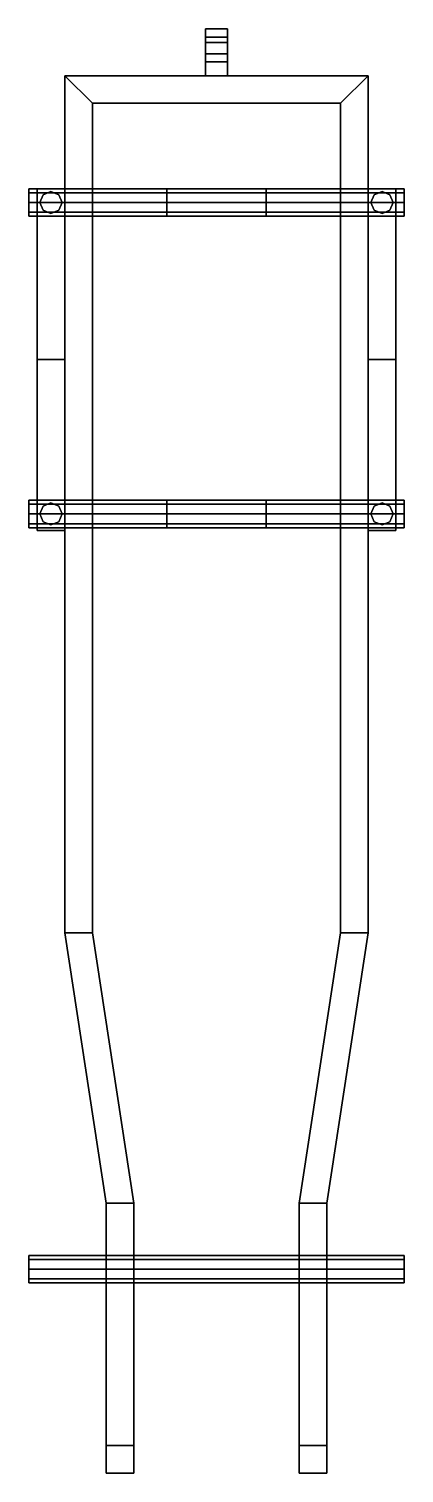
# Model space of a CAD drawing. Extents: x -0.68 to 0.68, y -2.67 to 2.57.
import ezdxf

# ---------------------------------------------------------------- set-up
doc = ezdxf.new("R2010")
doc.units = 0
doc.layers.add('FRAME', color=5, linetype='CONTINUOUS')

msp = doc.modelspace()

# ---------------------------------------------------------------- linework, layer by layer
at = {"layer": 'FRAME'}
for points in [[(-0.04, 2.52, 0.74), (-0.04, 2.57, 0.81), (0.04, 2.57, 0.81), (0.04, 2.52, 0.74)], [(-0.04, 2.54, 0.83), (-0.04, 2.57, 0.81), (-0.04, 2.52, 0.74), (-0.04, 2.52, 0.8)], [(-0.04, 2.57, 0.81), (-0.04, 2.57, 0.88), (0.04, 2.57, 0.88), (0.04, 2.57, 0.81)], [(-0.04, 2.54, 0.89), (-0.04, 2.57, 0.88), (-0.04, 2.57, 0.81), (-0.04, 2.54, 0.83)], [(0.04, 2.54, 0.89), (0.04, 2.57, 0.88), (-0.04, 2.57, 0.88), (-0.04, 2.54, 0.89)], [(0.04, 2.52, 0.74), (0.04, 2.57, 0.81), (0.04, 2.54, 0.83), (0.04, 2.52, 0.8)], [(0.04, 2.57, 0.81), (0.04, 2.57, 0.88), (0.04, 2.54, 0.89), (0.04, 2.54, 0.83)], [(0.04, 2.54, 0.83), (0.04, 2.54, 0.89), (-0.04, 2.54, 0.89), (-0.04, 2.54, 0.83)], [(0.04, 2.52, 0.8), (0.04, 2.54, 0.83), (-0.04, 2.54, 0.83), (-0.04, 2.52, 0.8)], [(-0.04, 2.52, 0.8), (-0.04, 2.52, 0.74), (-0.04, 2.48, 0.74), (-0.04, 2.48, 0.8)], [(-0.04, 2.48, 0.74), (-0.04, 2.52, 0.74), (0.04, 2.52, 0.74), (0.04, 2.48, 0.74)], [(0.04, 2.48, 0.8), (0.04, 2.52, 0.8), (-0.04, 2.52, 0.8), (-0.04, 2.48, 0.8)], [(0.04, 2.48, 0.74), (0.04, 2.52, 0.74), (0.04, 2.52, 0.8), (0.04, 2.48, 0.8)], [(-0.04, 2.48, 0.8), (-0.04, 2.48, 0.74), (-0.04, 2.4, 0.79), (-0.04, 2.45, 0.85)], [(-0.04, 2.4, 0.79), (-0.04, 2.48, 0.74), (0.04, 2.48, 0.74), (0.04, 2.4, 0.79)], [(0.04, 2.48, 0.89), (0.04, 2.45, 0.87), (-0.04, 2.45, 0.87), (-0.04, 2.48, 0.89)], [(-0.04, 2.48, 0.89), (-0.04, 2.45, 0.94), (0.04, 2.45, 0.94), (0.04, 2.48, 0.89)], [(-0.04, 2.45, 0.87), (-0.04, 2.4, 0.92), (-0.04, 2.45, 0.94), (-0.04, 2.48, 0.89)], [(0.04, 2.45, 0.85), (0.04, 2.48, 0.8), (-0.04, 2.48, 0.8), (-0.04, 2.45, 0.85)], [(0.04, 2.4, 0.79), (0.04, 2.48, 0.74), (0.04, 2.48, 0.8), (0.04, 2.45, 0.85)], [(0.04, 2.45, 0.94), (0.04, 2.4, 0.92), (0.04, 2.45, 0.87), (0.04, 2.48, 0.89)], [(-0.04, 2.45, 0.85), (-0.04, 2.4, 0.79), (-0.04, 2.4, 0.92), (-0.04, 2.45, 0.87)], [(0.04, 2.45, 0.87), (0.04, 2.45, 0.85), (-0.04, 2.45, 0.85), (-0.04, 2.45, 0.87)], [(-0.04, 2.45, 0.94), (-0.04, 2.4, 0.92), (0.04, 2.4, 0.92), (0.04, 2.45, 0.94)], [(0.04, 2.4, 0.92), (0.04, 2.4, 0.79), (0.04, 2.45, 0.85), (0.04, 2.45, 0.87)], [(-0.45, 2.3, 0.79), (-0.45, -0.71, 0.69), (-0.55, -0.71, 0.69), (-0.55, 2.4, 0.79)], [(-0.55, 2.4, 0.96), (-0.55, -0.71, 0.86), (-0.45, -0.71, 0.86), (-0.45, 2.3, 0.96)], [(-0.55, 2.4, 0.79), (-0.55, -0.71, 0.69), (-0.55, -0.71, 0.86), (-0.55, 2.4, 0.96)], [(-0.55, 2.4, 0.79), (0.55, 2.4, 0.79), (0.45, 2.3, 0.79), (-0.45, 2.3, 0.79)], [(-0.45, 2.3, 0.96), (0.45, 2.3, 0.96), (0.55, 2.4, 0.96), (-0.55, 2.4, 0.96)], [(0.55, 2.4, 0.96), (0.55, 2.4, 0.79), (-0.55, 2.4, 0.79), (-0.55, 2.4, 0.96)], [(0.55, 2.4, 0.79), (0.55, -0.71, 0.69), (0.45, -0.71, 0.69), (0.45, 2.3, 0.79)], [(0.45, 2.3, 0.96), (0.45, -0.71, 0.86), (0.55, -0.71, 0.86), (0.55, 2.4, 0.96)], [(0.55, -0.71, 0.86), (0.55, -0.71, 0.69), (0.55, 2.4, 0.79), (0.55, 2.4, 0.96)], [(-0.45, -0.71, 0.86), (-0.45, -0.71, 0.69), (-0.45, 2.3, 0.79), (-0.45, 2.3, 0.96)], [(-0.45, 2.3, 0.79), (0.45, 2.3, 0.79), (0.45, 2.3, 0.96), (-0.45, 2.3, 0.96)], [(0.45, 2.3, 0.79), (0.45, -0.71, 0.69), (0.45, -0.71, 0.86), (0.45, 2.3, 0.96)], [(-0.18, 1.9754, 0.7054), (-0.18, 1.99, 0.67), (-0.68, 1.99, 0.44), (-0.68, 1.9754, 0.4754)], [(-0.18, 1.99, 0.67), (-0.18, 1.9754, 0.6346), (-0.68, 1.9754, 0.4046), (-0.68, 1.99, 0.44)], [(-0.18, 1.94, 0.72), (-0.18, 1.9754, 0.7054), (-0.68, 1.9754, 0.4754), (-0.68, 1.94, 0.49)], [(-0.18, 1.9754, 0.6346), (-0.18, 1.94, 0.62), (-0.68, 1.94, 0.39), (-0.68, 1.9754, 0.4046)], [(-0.18, 1.9046, 0.7054), (-0.18, 1.94, 0.72), (-0.68, 1.94, 0.49), (-0.68, 1.9046, 0.4754)], [(-0.18, 1.94, 0.62), (-0.18, 1.9046, 0.6346), (-0.68, 1.9046, 0.4046), (-0.68, 1.94, 0.39)], [(-0.65, 1.99, 0.85), (-0.65, 1.37, 0.78), (-0.65, 1.37, 0.92), (-0.65, 1.99, 0.88)], [(-0.65, 1.99, 0.88), (-0.65, 1.37, 0.92), (-0.55, 1.37, 0.92), (-0.55, 1.99, 0.88)], [(-0.55, 1.99, 0.88), (-0.55, 1.99, 0.85), (-0.65, 1.99, 0.85), (-0.65, 1.99, 0.88)], [(-0.55, 1.99, 0.85), (-0.55, 1.37, 0.78), (-0.65, 1.37, 0.78), (-0.65, 1.99, 0.85)], [(-0.6283, 1.9683, 0.49), (-0.64, 1.94, 0.5084), (-0.64, 1.94, 0.85), (-0.6283, 1.9683, 0.85)], [(-0.64, 1.94, 0.5084), (-0.6283, 1.9117, 0.49), (-0.6283, 1.9117, 0.85), (-0.64, 1.94, 0.85)], [(-0.6, 1.98, 0.49), (-0.6283, 1.9683, 0.49), (-0.6283, 1.9683, 0.85), (-0.6, 1.98, 0.85)], [(-0.5717, 1.9683, 0.51), (-0.6, 1.98, 0.49), (-0.6, 1.98, 0.85), (-0.5717, 1.9683, 0.85)], [(-0.56, 1.94, 0.5452), (-0.5717, 1.9683, 0.51), (-0.5717, 1.9683, 0.85), (-0.56, 1.94, 0.85)], [(-0.5717, 1.9117, 0.51), (-0.56, 1.94, 0.5452), (-0.56, 1.94, 0.85), (-0.5717, 1.9117, 0.85)], [(0.18, 1.9754, 0.7054), (0.18, 1.99, 0.67), (-0.18, 1.99, 0.67), (-0.18, 1.9754, 0.7054)], [(0.18, 1.99, 0.67), (0.18, 1.9754, 0.6346), (-0.18, 1.9754, 0.6346), (-0.18, 1.99, 0.67)], [(0.18, 1.94, 0.72), (0.18, 1.9754, 0.7054), (-0.18, 1.9754, 0.7054), (-0.18, 1.94, 0.72)], [(0.18, 1.9754, 0.6346), (0.18, 1.94, 0.62), (-0.18, 1.94, 0.62), (-0.18, 1.9754, 0.6346)], [(0.18, 1.9046, 0.7054), (0.18, 1.94, 0.72), (-0.18, 1.94, 0.72), (-0.18, 1.9046, 0.7054)], [(0.18, 1.94, 0.62), (0.18, 1.9046, 0.6346), (-0.18, 1.9046, 0.6346), (-0.18, 1.94, 0.62)], [(0.18, 1.99, 0.67), (0.18, 1.9754, 0.7054), (0.68, 1.9754, 0.4754), (0.68, 1.99, 0.44)], [(0.18, 1.9754, 0.6346), (0.18, 1.99, 0.67), (0.68, 1.99, 0.44), (0.68, 1.9754, 0.4046)], [(0.18, 1.9754, 0.7054), (0.18, 1.94, 0.72), (0.68, 1.94, 0.49), (0.68, 1.9754, 0.4754)], [(0.18, 1.94, 0.62), (0.18, 1.9754, 0.6346), (0.68, 1.9754, 0.4046), (0.68, 1.94, 0.39)], [(0.18, 1.94, 0.72), (0.18, 1.9046, 0.7054), (0.68, 1.9046, 0.4754), (0.68, 1.94, 0.49)], [(0.18, 1.9046, 0.6346), (0.18, 1.94, 0.62), (0.68, 1.94, 0.39), (0.68, 1.9046, 0.4046)], [(0.65, 1.99, 0.88), (0.65, 1.99, 0.85), (0.55, 1.99, 0.85), (0.55, 1.99, 0.88)], [(0.65, 1.99, 0.85), (0.65, 1.37, 0.78), (0.55, 1.37, 0.78), (0.55, 1.99, 0.85)], [(0.55, 1.99, 0.88), (0.55, 1.37, 0.92), (0.65, 1.37, 0.92), (0.65, 1.99, 0.88)], [(0.5717, 1.9683, 0.51), (0.56, 1.94, 0.5452), (0.56, 1.94, 0.85), (0.5717, 1.9683, 0.85)], [(0.56, 1.94, 0.5452), (0.5717, 1.9117, 0.51), (0.5717, 1.9117, 0.85), (0.56, 1.94, 0.85)], [(0.6, 1.98, 0.49), (0.5717, 1.9683, 0.51), (0.5717, 1.9683, 0.85), (0.6, 1.98, 0.85)], [(0.6283, 1.9683, 0.49), (0.6, 1.98, 0.49), (0.6, 1.98, 0.85), (0.6283, 1.9683, 0.85)], [(0.64, 1.94, 0.5084), (0.6283, 1.9683, 0.49), (0.6283, 1.9683, 0.85), (0.64, 1.94, 0.85)], [(0.6283, 1.9117, 0.49), (0.64, 1.94, 0.5084), (0.64, 1.94, 0.85), (0.6283, 1.9117, 0.85)], [(0.65, 1.37, 0.92), (0.65, 1.37, 0.78), (0.65, 1.99, 0.85), (0.65, 1.99, 0.88)], [(-0.18, 1.89, 0.67), (-0.18, 1.9046, 0.7054), (-0.68, 1.9046, 0.4754), (-0.68, 1.89, 0.44)], [(-0.18, 1.9046, 0.6346), (-0.18, 1.89, 0.67), (-0.68, 1.89, 0.44), (-0.68, 1.9046, 0.4046)], [(-0.6283, 1.9117, 0.49), (-0.6, 1.9, 0.49), (-0.6, 1.9, 0.84), (-0.6283, 1.9117, 0.85)], [(-0.6, 1.9, 0.49), (-0.5717, 1.9117, 0.51), (-0.5717, 1.9117, 0.85), (-0.6, 1.9, 0.84)], [(0.18, 1.89, 0.67), (0.18, 1.9046, 0.7054), (-0.18, 1.9046, 0.7054), (-0.18, 1.89, 0.67)], [(0.18, 1.9046, 0.6346), (0.18, 1.89, 0.67), (-0.18, 1.89, 0.67), (-0.18, 1.9046, 0.6346)], [(0.18, 1.9046, 0.7054), (0.18, 1.89, 0.67), (0.68, 1.89, 0.44), (0.68, 1.9046, 0.4754)], [(0.18, 1.89, 0.67), (0.18, 1.9046, 0.6346), (0.68, 1.9046, 0.4046), (0.68, 1.89, 0.44)], [(0.5717, 1.9117, 0.51), (0.6, 1.9, 0.49), (0.6, 1.9, 0.84), (0.5717, 1.9117, 0.85)], [(0.6, 1.9, 0.49), (0.6283, 1.9117, 0.49), (0.6283, 1.9117, 0.85), (0.6, 1.9, 0.84)], [(-0.65, 1.37, 0.92), (-0.65, 1.37, 0.78), (-0.65, 0.75, 0.85), (-0.65, 0.75, 0.88)], [(-0.65, 0.75, 0.85), (-0.65, 1.37, 0.78), (-0.55, 1.37, 0.78), (-0.55, 0.75, 0.85)], [(-0.55, 0.75, 0.88), (-0.55, 1.37, 0.92), (-0.65, 1.37, 0.92), (-0.65, 0.75, 0.88)], [(0.55, 0.75, 0.85), (0.55, 1.37, 0.78), (0.65, 1.37, 0.78), (0.65, 0.75, 0.85)], [(0.65, 0.75, 0.88), (0.65, 1.37, 0.92), (0.55, 1.37, 0.92), (0.55, 0.75, 0.88)], [(0.65, 0.75, 0.85), (0.65, 1.37, 0.78), (0.65, 1.37, 0.92), (0.65, 0.75, 0.88)], [(-0.18, 0.86, 0.67), (-0.18, 0.8454, 0.6346), (-0.68, 0.8454, 0.4046), (-0.68, 0.86, 0.44)], [(-0.18, 0.8454, 0.7054), (-0.18, 0.86, 0.67), (-0.68, 0.86, 0.44), (-0.68, 0.8454, 0.4754)], [(-0.18, 0.8454, 0.6346), (-0.18, 0.81, 0.62), (-0.68, 0.81, 0.39), (-0.68, 0.8454, 0.4046)], [(-0.18, 0.81, 0.72), (-0.18, 0.8454, 0.7054), (-0.68, 0.8454, 0.4754), (-0.68, 0.81, 0.49)], [(-0.6, 0.85, 0.49), (-0.6283, 0.8383, 0.49), (-0.6283, 0.8383, 0.85), (-0.6, 0.85, 0.84)], [(-0.5717, 0.8383, 0.51), (-0.6, 0.85, 0.49), (-0.6, 0.85, 0.84), (-0.5717, 0.8383, 0.85)], [(0.18, 0.86, 0.67), (0.18, 0.8454, 0.6346), (-0.18, 0.8454, 0.6346), (-0.18, 0.86, 0.67)], [(0.18, 0.8454, 0.7054), (0.18, 0.86, 0.67), (-0.18, 0.86, 0.67), (-0.18, 0.8454, 0.7054)], [(0.18, 0.8454, 0.6346), (0.18, 0.81, 0.62), (-0.18, 0.81, 0.62), (-0.18, 0.8454, 0.6346)], [(0.18, 0.81, 0.72), (0.18, 0.8454, 0.7054), (-0.18, 0.8454, 0.7054), (-0.18, 0.81, 0.72)], [(0.18, 0.8454, 0.6346), (0.18, 0.86, 0.67), (0.68, 0.86, 0.44), (0.68, 0.8454, 0.4046)], [(0.18, 0.86, 0.67), (0.18, 0.8454, 0.7054), (0.68, 0.8454, 0.4754), (0.68, 0.86, 0.44)], [(0.18, 0.81, 0.62), (0.18, 0.8454, 0.6346), (0.68, 0.8454, 0.4046), (0.68, 0.81, 0.39)], [(0.18, 0.8454, 0.7054), (0.18, 0.81, 0.72), (0.68, 0.81, 0.49), (0.68, 0.8454, 0.4754)], [(0.6, 0.85, 0.49), (0.5717, 0.8383, 0.51), (0.5717, 0.8383, 0.85), (0.6, 0.85, 0.84)], [(0.6283, 0.8383, 0.49), (0.6, 0.85, 0.49), (0.6, 0.85, 0.84), (0.6283, 0.8383, 0.85)], [(-0.18, 0.81, 0.62), (-0.18, 0.7746, 0.6346), (-0.68, 0.7746, 0.4046), (-0.68, 0.81, 0.39)], [(-0.18, 0.7746, 0.7054), (-0.18, 0.81, 0.72), (-0.68, 0.81, 0.49), (-0.68, 0.7746, 0.4754)], [(-0.6283, 0.8383, 0.49), (-0.64, 0.81, 0.5084), (-0.64, 0.81, 0.85), (-0.6283, 0.8383, 0.85)], [(-0.64, 0.81, 0.5084), (-0.6283, 0.7817, 0.49), (-0.6283, 0.7817, 0.85), (-0.64, 0.81, 0.85)], [(-0.56, 0.81, 0.5452), (-0.5717, 0.8383, 0.51), (-0.5717, 0.8383, 0.85), (-0.56, 0.81, 0.85)], [(-0.5717, 0.7817, 0.51), (-0.56, 0.81, 0.5452), (-0.56, 0.81, 0.85), (-0.5717, 0.7817, 0.85)], [(0.18, 0.81, 0.62), (0.18, 0.7746, 0.6346), (-0.18, 0.7746, 0.6346), (-0.18, 0.81, 0.62)], [(0.18, 0.7746, 0.7054), (0.18, 0.81, 0.72), (-0.18, 0.81, 0.72), (-0.18, 0.7746, 0.7054)], [(0.18, 0.7746, 0.6346), (0.18, 0.81, 0.62), (0.68, 0.81, 0.39), (0.68, 0.7746, 0.4046)], [(0.18, 0.81, 0.72), (0.18, 0.7746, 0.7054), (0.68, 0.7746, 0.4754), (0.68, 0.81, 0.49)], [(0.5717, 0.8383, 0.51), (0.56, 0.81, 0.5452), (0.56, 0.81, 0.85), (0.5717, 0.8383, 0.85)], [(0.56, 0.81, 0.5452), (0.5717, 0.7817, 0.51), (0.5717, 0.7817, 0.85), (0.56, 0.81, 0.85)], [(0.64, 0.81, 0.5084), (0.6283, 0.8383, 0.49), (0.6283, 0.8383, 0.85), (0.64, 0.81, 0.85)], [(0.6283, 0.7817, 0.49), (0.64, 0.81, 0.5084), (0.64, 0.81, 0.85), (0.6283, 0.7817, 0.85)], [(-0.18, 0.7746, 0.6346), (-0.18, 0.76, 0.67), (-0.68, 0.76, 0.44), (-0.68, 0.7746, 0.4046)], [(-0.18, 0.76, 0.67), (-0.18, 0.7746, 0.7054), (-0.68, 0.7746, 0.4754), (-0.68, 0.76, 0.44)], [(-0.65, 0.75, 0.88), (-0.65, 0.75, 0.85), (-0.55, 0.75, 0.85), (-0.55, 0.75, 0.88)], [(-0.6283, 0.7817, 0.49), (-0.6, 0.77, 0.49), (-0.6, 0.77, 0.85), (-0.6283, 0.7817, 0.85)], [(-0.6, 0.77, 0.49), (-0.5717, 0.7817, 0.51), (-0.5717, 0.7817, 0.85), (-0.6, 0.77, 0.85)], [(0.18, 0.7746, 0.6346), (0.18, 0.76, 0.67), (-0.18, 0.76, 0.67), (-0.18, 0.7746, 0.6346)], [(0.18, 0.76, 0.67), (0.18, 0.7746, 0.7054), (-0.18, 0.7746, 0.7054), (-0.18, 0.76, 0.67)], [(0.18, 0.76, 0.67), (0.18, 0.7746, 0.6346), (0.68, 0.7746, 0.4046), (0.68, 0.76, 0.44)], [(0.18, 0.7746, 0.7054), (0.18, 0.76, 0.67), (0.68, 0.76, 0.44), (0.68, 0.7746, 0.4754)], [(0.55, 0.75, 0.88), (0.55, 0.75, 0.85), (0.65, 0.75, 0.85), (0.65, 0.75, 0.88)], [(0.5717, 0.7817, 0.51), (0.6, 0.77, 0.49), (0.6, 0.77, 0.85), (0.5717, 0.7817, 0.85)], [(0.6, 0.77, 0.49), (0.6283, 0.7817, 0.49), (0.6283, 0.7817, 0.85), (0.6, 0.77, 0.85)], [(-0.55, -0.71, 0.69), (-0.4, -1.69, 0.69), (-0.4, -1.69, 0.86), (-0.55, -0.71, 0.86)], [(-0.45, -0.71, 0.69), (-0.3, -1.69, 0.69), (-0.4, -1.69, 0.69), (-0.55, -0.71, 0.69)], [(-0.55, -0.71, 0.86), (-0.4, -1.69, 0.86), (-0.3, -1.69, 0.86), (-0.45, -0.71, 0.86)], [(-0.3, -1.69, 0.86), (-0.3, -1.69, 0.69), (-0.45, -0.71, 0.69), (-0.45, -0.71, 0.86)], [(0.3, -1.69, 0.69), (0.3, -1.69, 0.86), (0.45, -0.71, 0.86), (0.45, -0.71, 0.69)], [(0.45, -0.71, 0.86), (0.3, -1.69, 0.86), (0.4, -1.69, 0.86), (0.55, -0.71, 0.86)], [(0.55, -0.71, 0.69), (0.4, -1.69, 0.69), (0.3, -1.69, 0.69), (0.45, -0.71, 0.69)], [(0.55, -0.71, 0.86), (0.4, -1.69, 0.86), (0.4, -1.69, 0.69), (0.55, -0.71, 0.69)], [(-0.4, -1.69, 0.69), (-0.4, -2.57, 0.62), (-0.4, -2.57, 0.72), (-0.4, -1.69, 0.86)], [(-0.4, -1.69, 0.86), (-0.4, -2.57, 0.72), (-0.3, -2.57, 0.72), (-0.3, -1.69, 0.86)], [(-0.3, -1.69, 0.69), (-0.3, -2.57, 0.62), (-0.4, -2.57, 0.62), (-0.4, -1.69, 0.69)], [(-0.3, -2.57, 0.72), (-0.3, -2.57, 0.62), (-0.3, -1.69, 0.69), (-0.3, -1.69, 0.86)], [(0.3, -2.57, 0.62), (0.3, -2.57, 0.72), (0.3, -1.69, 0.86), (0.3, -1.69, 0.69)], [(0.4, -1.69, 0.69), (0.4, -2.57, 0.62), (0.3, -2.57, 0.62), (0.3, -1.69, 0.69)], [(0.3, -1.69, 0.86), (0.3, -2.57, 0.72), (0.4, -2.57, 0.72), (0.4, -1.69, 0.86)], [(0.4, -1.69, 0.86), (0.4, -2.57, 0.72), (0.4, -2.57, 0.62), (0.4, -1.69, 0.69)], [(0.68, -1.8946, 0.4754), (0.68, -1.88, 0.44), (-0.68, -1.88, 0.44), (-0.68, -1.8946, 0.4754)], [(0.68, -1.88, 0.44), (0.68, -1.8946, 0.4046), (-0.68, -1.8946, 0.4046), (-0.68, -1.88, 0.44)], [(0.68, -1.93, 0.49), (0.68, -1.8946, 0.4754), (-0.68, -1.8946, 0.4754), (-0.68, -1.93, 0.49)], [(0.68, -1.8946, 0.4046), (0.68, -1.93, 0.39), (-0.68, -1.93, 0.39), (-0.68, -1.8946, 0.4046)], [(0.68, -1.9654, 0.4754), (0.68, -1.93, 0.49), (-0.68, -1.93, 0.49), (-0.68, -1.9654, 0.4754)], [(0.68, -1.93, 0.39), (0.68, -1.9654, 0.4046), (-0.68, -1.9654, 0.4046), (-0.68, -1.93, 0.39)], [(0.68, -1.98, 0.44), (0.68, -1.9654, 0.4754), (-0.68, -1.9654, 0.4754), (-0.68, -1.98, 0.44)], [(0.68, -1.9654, 0.4046), (0.68, -1.98, 0.44), (-0.68, -1.98, 0.44), (-0.68, -1.9654, 0.4046)], [(-0.3, -2.67, 0.72), (-0.3, -2.57, 0.72), (-0.4, -2.57, 0.72), (-0.4, -2.67, 0.72)], [(-0.4, -2.57, 0.72), (-0.4, -2.57, 0.62), (-0.4, -2.67, 0.62), (-0.4, -2.67, 0.72)], [(-0.4, -2.67, 0.62), (-0.4, -2.57, 0.62), (-0.3, -2.57, 0.62), (-0.3, -2.67, 0.62)], [(-0.3, -2.67, 0.62), (-0.3, -2.57, 0.62), (-0.3, -2.57, 0.72), (-0.3, -2.67, 0.72)], [(0.4, -2.67, 0.72), (0.4, -2.57, 0.72), (0.3, -2.57, 0.72), (0.3, -2.67, 0.72)], [(0.3, -2.57, 0.72), (0.3, -2.57, 0.62), (0.3, -2.67, 0.62), (0.3, -2.67, 0.72)], [(0.3, -2.67, 0.62), (0.3, -2.57, 0.62), (0.4, -2.57, 0.62), (0.4, -2.67, 0.62)], [(0.4, -2.67, 0.62), (0.4, -2.57, 0.62), (0.4, -2.57, 0.72), (0.4, -2.67, 0.72)], [(-0.4, -2.67, 0.72), (-0.4, -2.67, 0.62), (-0.3, -2.67, 0.62), (-0.3, -2.67, 0.72)], [(0.3, -2.67, 0.72), (0.3, -2.67, 0.62), (0.4, -2.67, 0.62), (0.4, -2.67, 0.72)]]:
    msp.add_3dface(points, dxfattribs=at)

doc.saveas('drawing.dxf')
